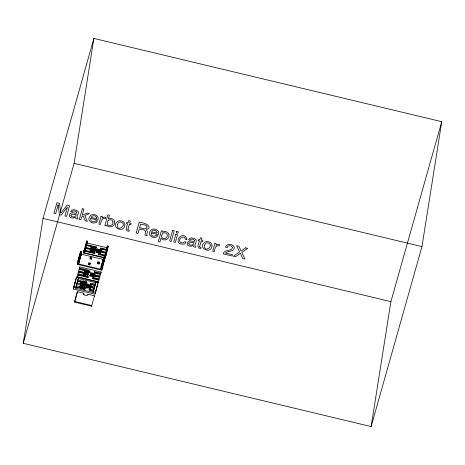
<?xml version="1.0" encoding="UTF-8"?>
<svg xmlns="http://www.w3.org/2000/svg" width="465" height="465" viewBox="0 0 465 465"><rect width="100%" height="100%" fill="white"/><g stroke="black" fill="none" stroke-linecap="round" stroke-linejoin="round"><path stroke-width="0.7" d="M82.636 283.086L82.758 282.249L82.189 282.11L81.95 282.953L87.844 284.051L87.635 285.167L87.844 284.051M23.25 343.31L43.036 218.393L93.884 38.432L441.75 121.691L421.964 246.607L371.117 426.568L23.25 343.31L59.712 214.266M60.305 212.174L74.104 163.349L93.884 38.432M73.307 288.992L76.37 277.32L78.463 277.826L75.603 288.248L93.099 292.433L95.964 282.011L98.057 282.511L97.755 284.429L95 294.188L73.307 288.992L76.068 279.238M77.3 264.318L80.544 251.478L81.799 251.78L78.661 263.951L100.632 269.212L103.771 257.04L105.026 257.337L101.783 270.177L77.3 264.318L77.888 262.225M73.79 287.085L74.162 285.527L74.08 286.074M74.65 284.057L74.958 282.732L74.871 283.272M79.079 257.29L79.166 256.75L78.876 257.761L80.131 258.058L80.044 258.598L80.416 257.046L80.131 258.058M75.406 281.372L75.778 279.814L75.69 280.36M79.562 255.436L79.934 253.884L79.846 254.425L81.137 254.733L80.852 255.744L81.224 254.192L81.137 254.733M76.167 278.599L76.37 277.32M78.661 263.951L81.799 251.78M80.056 254.564L80.544 251.478M76.975 277.076L77.045 276.663L98.452 281.784L98.388 282.179L76.975 277.076L79.8 266.904L101.207 272.031L101.149 272.426M75.603 288.248L78.463 277.826M75.975 287.045L81.137 288.021L81.044 288.358L84.142 289.102L84.235 288.765L84.938 288.928L85.205 287.986L84.589 287.527L80.829 286.922L81.09 285.981L83.973 286.667L83.892 286.952L86.909 287.37L86.775 288.207M76.83 284.016L84.287 285.545L84.06 286.713L84.764 286.882L84.537 287.672M84.491 274.077L84.142 275.303L85.67 275.669L85.386 276.925L78.271 275.222L78.556 273.966L83.444 275.135L83.351 275.722L83.921 273.461L88.054 274.449L87.833 275.483L84.397 274.664L84.491 274.077L87.926 274.902L88.054 274.449M78.556 273.966L78.271 275.222M79.736 267.323L79.8 266.904M77.591 281.331L81.224 281.941L81.026 283.191M79.079 272.368L79.358 271.112L88.373 273.327L88.28 273.908L88.152 274.362L79.079 272.368L79.358 271.112M83.845 293.223L83.781 293.601A2.156 1.75 9 0 0 85.641 295.449A2.156 1.75 9 0 0 88.007 294.293L94.471 295.769L91.605 306.191L74.528 302.105L77.393 291.683L83.845 293.223L83.677 294.269A2.156 1.75 9 0 0 83.747 294.729M85.566 270.264L85.473 270.851L87.002 271.217L87.095 270.63L85.566 270.264L85.159 271.961L85.252 271.38L88.693 272.199L88.472 273.234L84.334 272.246L84.775 270.682L79.887 269.514L80.166 268.253L87.286 269.956L87.193 270.543M80.166 268.253L79.887 269.514M77.393 291.683L74.528 302.105M103.776 257.837L83.485 252.983L86.6 240.975L87.368 241.161L87.077 242.997L84.322 252.751L103.643 257.372M84.235 250.158L84.165 250.577L89.826 251.931L90.303 250.06L94.86 251.152L94.598 252.245L94.86 251.152M84.787 248.2L83.991 251.001M84.322 252.751L87.368 241.161M85.525 245.758L85.845 244.445M86.333 242.666L86.6 240.975M76.173 287.05L79.666 287.887L80.335 284.958L84.194 285.882L84.06 286.713M79.666 287.887L80.335 284.958M82.851 273.269L82.991 272.519L88.245 273.775L88.152 274.362M84.508 287.818L84.305 289.079L80.625 288.172L80.829 286.922M81.09 285.981L80.625 288.172M84.589 287.527L84.368 288.66L81.276 287.899L81.485 286.789M81.985 283.359L82.189 282.11M81.358 287.916L81.41 287.068M84.334 272.246L84.868 270.101L79.974 268.927M82.909 282.127L83.136 280.965L86.234 281.709L86.101 282.54L86.008 282.871L82.909 282.127L83.136 280.965M84.775 270.682L84.868 270.101M85.386 276.925L85.479 276.344L78.364 274.641M85.577 276.251L85.67 275.669M83.665 285.853L85.014 286.173L85.078 285.76L84.38 285.591L84.607 284.417L80.782 283.505L81.224 281.941M85.397 284.644L85.107 285.836L85.397 284.644L84.694 284.475L84.909 283.359M89.826 251.931L89.89 251.513L85.002 250.344M84.107 289.596L84.235 288.765M90.303 250.06L90.233 250.478L94.79 251.571M91.285 246.706L90.809 248.572L91.285 246.706L86.362 245.526M86.513 276.791L86.583 276.379L88.251 276.774L88.181 277.192L86.234 276.727M88.397 264.55L88.774 262.713L90.169 263.045L89.797 264.887L88.397 264.55L88.588 263.882M85.008 289.236L85.205 287.986M90.942 252.199L91.012 251.78L94.959 252.751L94.895 253.163L90.942 252.199L91.227 251.001L94.668 251.827M90.012 258.836L90.39 256.994L91.785 257.331L91.599 258.494L91.407 259.174L90.012 258.836L90.39 256.994M91.163 251.42L91.227 251.001M88.129 271.078L88.199 270.659L89.867 271.054L89.542 272.374L89.867 271.054M95.523 248.984L92.082 248.159L92.151 247.74L95.587 248.566L95.331 249.659L95.587 248.566M86.234 281.709L86.147 282.04L86.845 282.209L86.647 283.458L77.754 281.331M86.612 244.631L96.458 246.985L96.209 247.874L92.372 246.967L92.303 247.386L93.488 247.665M88.472 273.234L88.693 272.199M89.797 264.887L90.169 263.045M86.548 286.545L86.618 286.126L91.779 287.335L94.279 288.376L91.82 287.742M86.868 285.417L86.932 284.999L91.123 285.981L91.564 284.417L95.127 285.266M87.129 286.585L86.996 287.417L87.222 286.248L87.129 286.585L90.704 287.44L90.036 290.369L90.704 287.44M91.407 259.174L91.785 257.331M90.152 274.955L90.024 275.402L93.18 276.158L93.087 276.745L89.931 275.983L90.152 274.955L94.006 275.879L93.599 277.576M97.22 276.71L98.952 277.123L99.231 275.867L97.499 275.449L97.185 276.82L90.251 274.862L90.472 273.827L95.825 275.048L95.732 275.635L97.441 275.919M90.472 273.827L90.251 274.862M94.866 273.094L94.424 274.658L90.565 273.74L90.785 272.705L93.947 273.461L94.447 271.67L100.039 273.007L99.76 274.269L94.866 273.094L94.959 272.513L99.847 273.682L99.76 274.269M88.019 294.223L87.897 294.961M94.616 253.1L94.68 252.681M95.255 249.746L94.936 251.065L95.255 249.746L85.81 247.485M89.309 289.242L89.507 287.992L86.298 287.248M95.866 248.223L95.93 247.81M90.867 283.168L90.164 286.207L90.867 283.168L95.412 284.255M96.145 248.293L96.458 246.985M96.395 251.519L96.331 251.937L100.742 252.995L100.812 252.576L96.395 251.519L96.203 252.193L99.365 252.948L98.836 254.989L99.365 252.948M100.812 252.576L100.399 254.035L105.009 255.14L105.822 252.274L96.79 250.112L96.726 250.53L106.659 252.908L106.729 252.495M100.219 250.106L100.283 249.688L97.127 248.932L97.057 249.35L100.219 250.106L100.76 248.014L106.625 249.42M92.552 278.645L92.645 278.058L98.237 279.395L98.144 279.982L92.552 278.645L93.18 276.158M91.803 287.8L92 286.55M94.36 272.257L94.447 271.67M94.424 274.658L94.959 272.513M95.174 276.222L95.319 275.466L90.344 274.28M95.54 276.309L95.825 275.048M97.54 263.69L97.917 261.847L99.388 262.202L99.01 264.039L97.54 263.69L97.731 263.016M93.099 292.433L95.964 282.011M95.761 275.518L95.697 275.937L97.371 276.338L97.499 275.449M91.605 306.191L91.71 305.522L74.633 301.436M105.915 255.361L105.851 255.773L100.33 254.454L100.399 254.035M99.01 264.039L99.388 262.202M101.283 251.083L101.759 249.217L106.375 250.315L107.38 245.95L108.287 246.171L105.177 258.174L108.287 246.171M94.366 296.432L94.471 295.769M95 294.188L98.057 282.511M95.482 292.276L95.854 290.724L95.767 291.264M96.29 289.416L96.662 287.864L96.575 288.405M97.098 286.562L97.47 285.01L97.383 285.551M94.006 275.879L93.535 277.553L98.423 278.721L98.144 279.982M98.952 277.123L99.231 275.867M100.632 269.212L103.771 257.04M101.294 266.172L101.207 266.718L101.579 265.16L101.294 266.172L102.533 266.468L102.445 267.015L102.817 265.457M102.015 263.858L102.387 262.307L102.3 262.847M102.817 261.005L103.189 259.447L103.108 259.993M101.783 270.177L105.026 257.337M103.329 263.614L103.247 264.155L103.619 262.597M107.38 245.95L104.334 257.54L104.776 255.977L98.906 254.57M104.131 260.755L104.044 261.295L104.416 259.743M107.467 250.054L107.537 249.635M371.117 426.568L390.896 301.651L441.75 121.691M86.008 282.871L86.147 282.04M82.689 282.54L82.758 282.249M78.678 259.441L79.265 257.348M83.485 252.983L83.927 251.42M82.991 272.519L79.172 271.787M83.444 275.135L83.921 273.461M92.082 248.159L92.372 246.967M81.276 287.899L84.456 288.364M87.002 271.217L87.286 269.956M87.6 271.909L87.85 271.008L89.797 271.473M86.583 276.379L86.327 277.274L87.995 277.675L88.251 276.774M88.199 270.659L87.879 271.979L87.943 271.56L89.611 271.961M84.194 285.882L84.287 285.545M84.607 284.417L84.514 284.754L77.091 282.982M84.38 285.591L84.473 285.254L85.176 285.423M84.694 284.475L87.711 284.888M88.245 273.775L88.373 273.327M87.833 275.483L87.961 275.036M85.078 285.76L84.857 286.545L84.159 286.376M85.74 283.819L85.653 284.115L84.415 283.819M94.959 252.751L94.726 253.57L84.764 251.187M86.845 282.209L86.577 283.15L85.787 283.278M86.327 287.329L86.618 286.126M86.932 284.999L86.711 285.789L87.408 285.958L87.315 286.295L87.542 285.121L87.449 285.458L94.604 287.114M96.79 250.112L96.47 251.431L96.54 251.013L105.567 253.175M96.871 250.025L97.127 248.932M90.785 272.705L90.658 273.153L94.517 274.077M89.931 275.983L90.059 275.536M90.565 273.74L90.692 273.286M89.507 287.992L88.966 289.893L93.471 291.23L90.716 290.526M100.283 249.688L100.76 248.014M97.917 261.847L97.726 262.522L99.196 262.876M101.759 249.217L101.353 250.664L96.935 249.606M100.33 254.454L100.609 253.483M95.319 275.466L95.633 275.722M98.237 279.395L98.423 278.721M99.847 273.682L100.039 273.007M98.388 282.179L101.207 272.031M74.104 163.349L421.964 246.607M43.036 218.393L390.896 301.651M87.077 242.997L107.09 247.787M86.444 245.02L96.395 247.403M100.69 248.432L106.793 249.891M101.696 249.629L103.073 249.961M90.873 248.159L95.401 249.24M85.653 247.88L95.191 250.164M85.554 248.386L95 250.647M98.034 253.065L99.295 253.367M83.84 250.734L84.613 250.914M104.625 255.704L105.532 255.924M81.416 254.198L103.387 259.453M90.198 257.674L91.593 258.005M88.583 263.388L89.978 263.719M77.789 261.231L79.044 261.533M101.015 266.794L102.271 267.096M84.427 271.659L88.565 272.653M97.307 276.129L99.045 276.541M84.514 274.211L86.583 274.705M78.358 278.489L95.854 282.679M77.917 280.07L83.037 281.296M83.003 281.796L86.101 282.54M90.669 284.417L94.494 285.336M87.763 284.336L90.361 284.958M84.136 284.772L85.328 285.057M87.095 287.079L86.391 286.911L86.234 287.666L88.065 288.108M80.137 286.207L82.09 286.678M89.286 288.399L90.506 288.689M76.301 285.783L79.864 286.632M90.233 289.114L93.796 289.968M73.615 287.079L75.708 287.579M93.203 291.764L95.302 292.27M169.01 234.779C169.795 239.208 163.424 242.085 161.059 238.045L159.937 242.009L158.321 241.62L161.378 230.803L162.953 231.181L162.663 232.209C164.901 230.669 168.679 231.93 169.01 234.779M114.698 221.758C115.477 226.211 108.833 229.088 106.642 224.891L106.363 225.88L104.863 225.525L107.886 214.847L109.461 215.219L108.368 219.085C110.624 217.684 114.384 218.934 114.698 221.758M76.737 212.22L76.121 213.493C67.134 210.017 67.239 220.555 75.47 217.393L75.551 218.178L76.626 218.945L77.783 219.079L78.056 218.12C75.01 217.667 79.701 213.464 78.143 211.517C76.382 209.721 71.796 208.523 70.692 211.592L72.203 211.953C72.999 210.151 75.871 210.872 76.737 212.22M194.603 240.434L193.986 241.701C185 238.225 185.105 248.763 193.335 245.601L193.411 246.386L194.492 247.153L195.649 247.293L195.922 246.328C192.876 245.875 197.567 241.672 196.009 239.725C194.248 237.929 189.662 236.732 188.558 239.801L190.069 240.161C190.865 238.359 193.736 239.086 194.603 240.434M70.947 215.202L70.936 215.737C72.133 217.858 76.289 217.196 76.214 214.452L72.005 214.295L70.947 215.202M188.813 243.41L188.796 243.951C189.999 246.072 194.155 245.404 194.079 242.66L189.865 242.503L188.813 243.41M127.927 229.303L128.113 229.931L129.293 230.274L129.003 231.303C124.364 231.669 126.765 226.199 127.718 223.845L126.41 223.531L126.713 222.468L128.02 222.781L128.631 220.613L130.27 221.009L129.659 223.171L131.2 223.543L130.898 224.607L129.357 224.24L127.927 229.303M199.665 246.473L199.851 247.101L201.037 247.444L200.746 248.473C196.102 248.839 198.503 243.369 199.456 241.015L198.154 240.701L198.45 239.638L199.758 239.952L200.369 237.784L202.008 238.179L201.397 240.341L202.938 240.713L202.635 241.777L201.095 241.411L199.665 246.473M96.517 217.911L96.47 218.713L91.111 217.428C91.872 214.865 96.319 215.243 96.517 217.911M156.984 232.384L156.938 233.186L151.578 231.901C152.34 229.338 156.786 229.71 156.984 232.384M186.872 238.882L186.82 239.638L185.244 239.266C184.756 234.68 177.99 237.929 179.926 241.69A2.046 1.657 9 0 0 181.03 242.747L183.367 242.835L184.564 241.666L186.14 242.044L185.291 243.271A3.406 2.761 9 0 1 183.489 244.154C171.353 244.747 182.64 228.704 186.872 238.882M232.5 247.467C231.762 251.949 224.13 248.827 223.27 253.861L232.122 255.983L232.471 254.75L225.426 253.065C227.676 250.304 234.5 252.373 234.314 247.508C233.383 243.689 226.409 243.021 225.479 247.246L227.123 247.636C227.577 244.95 231.785 245.078 232.5 247.467M90.774 218.451C89.687 221.433 94.244 223.014 95.819 220.759L97.418 221.142C94.843 225.455 86.612 221.712 89.443 216.899C91.448 212.232 100.248 215.01 97.842 220.148L90.774 218.451M151.241 232.924C150.154 235.9 154.711 237.487 156.287 235.232L157.885 235.616C155.31 239.928 147.079 236.185 149.91 231.372C151.916 226.699 160.716 229.483 158.309 234.616L151.241 232.924M145.516 231.57L144.97 235.121L147.167 235.65L146.841 234.622L147.405 231.413L146.277 229.85C154.496 226.292 142.493 221.892 139.186 222.375L136.181 233.017L137.971 233.447L139.262 228.885C141.017 229.902 144.877 229.053 145.516 231.57M117.308 224.519C116.785 233.5 128.706 223.653 120.319 221.974A2.273 1.837 9 0 0 118.61 222.479L117.308 224.519M204.426 245.369C203.903 254.349 215.824 244.503 207.437 242.823A2.273 1.837 9 0 0 205.728 243.329L204.426 245.369M112.972 222.038C113.809 226.1 107.055 227.129 107.276 222.927C106.799 219.375 112.763 218.323 112.972 222.038M147.085 226.914C146.655 230.599 141.558 227.873 139.599 227.681L140.628 224.043C142.459 225.066 146.516 224.229 147.085 226.914M78.097 260.621L78.015 261.167L78.387 259.61L78.097 260.621M79.323 260.917L79.236 261.458L79.608 259.906L79.323 260.917M161.768 235.29C160.396 238.597 165.924 240.126 166.889 236.941C169.411 232.942 162.209 230.71 161.768 235.29M124.893 225.031C123.975 234.04 109.74 227.071 117.75 221.323A4.098 3.319 9 0 1 120.383 220.794C122.603 220.904 125.161 222.543 124.893 225.031M212.011 245.88C211.093 254.89 196.858 247.921 204.867 242.172A4.098 3.319 9 0 1 207.5 241.643C209.721 241.754 212.278 243.393 212.011 245.88M58.044 205.082L55.643 213.743L53.934 213.336L56.939 202.694L59.508 203.304L60.764 213.214L67.076 205.117L69.616 205.728L66.611 216.37L64.908 215.963L67.483 206.995L61.171 215.068L59.398 214.644L58.137 204.757L58.044 205.082M82.352 208.773L79.341 219.416L80.898 219.788L81.724 216.876L83.363 216.202L85.264 220.834L87.339 221.328L84.81 215.539L89.321 213.522L87.251 213.022L82.16 215.324L83.903 209.145L82.352 208.773M101.091 216.335L98.894 224.095L100.516 224.485C100.777 222.008 101.94 217.143 105.433 218.695L105.817 217.324L104.358 217.085L102.248 218.044L102.631 216.707L101.091 216.335M172.625 230.378L169.62 241.021L171.242 241.411L174.247 230.768L172.625 230.378M175.851 234.267L173.672 241.992L175.317 242.387L177.502 234.662L175.851 234.267M176.677 231.349L176.258 232.826L177.909 233.221L178.328 231.744L176.677 231.349M214.859 243.567L212.662 251.327L214.284 251.71C214.545 249.24 215.708 244.369 219.201 245.927L219.585 244.549L218.126 244.311L216.016 245.276L216.399 243.933L214.859 243.567M245.601 247.845L241.103 251.117L238.876 246.235L236.633 245.7L239.603 251.949L233.325 256.273L235.488 256.79L240.388 253.291L242.718 258.517L244.945 259.052L241.829 252.483L247.735 248.357L245.601 247.845"/></g></svg>
